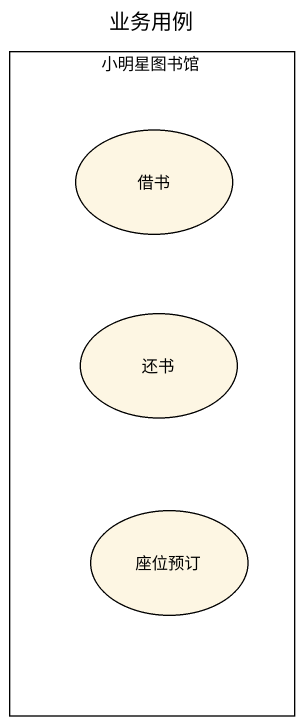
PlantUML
@startuml
title 业务用例
rectangle 小明星图书馆 {
  usecase 借书
  usecase 还书
  usecase 座位预订
}
@enduml
